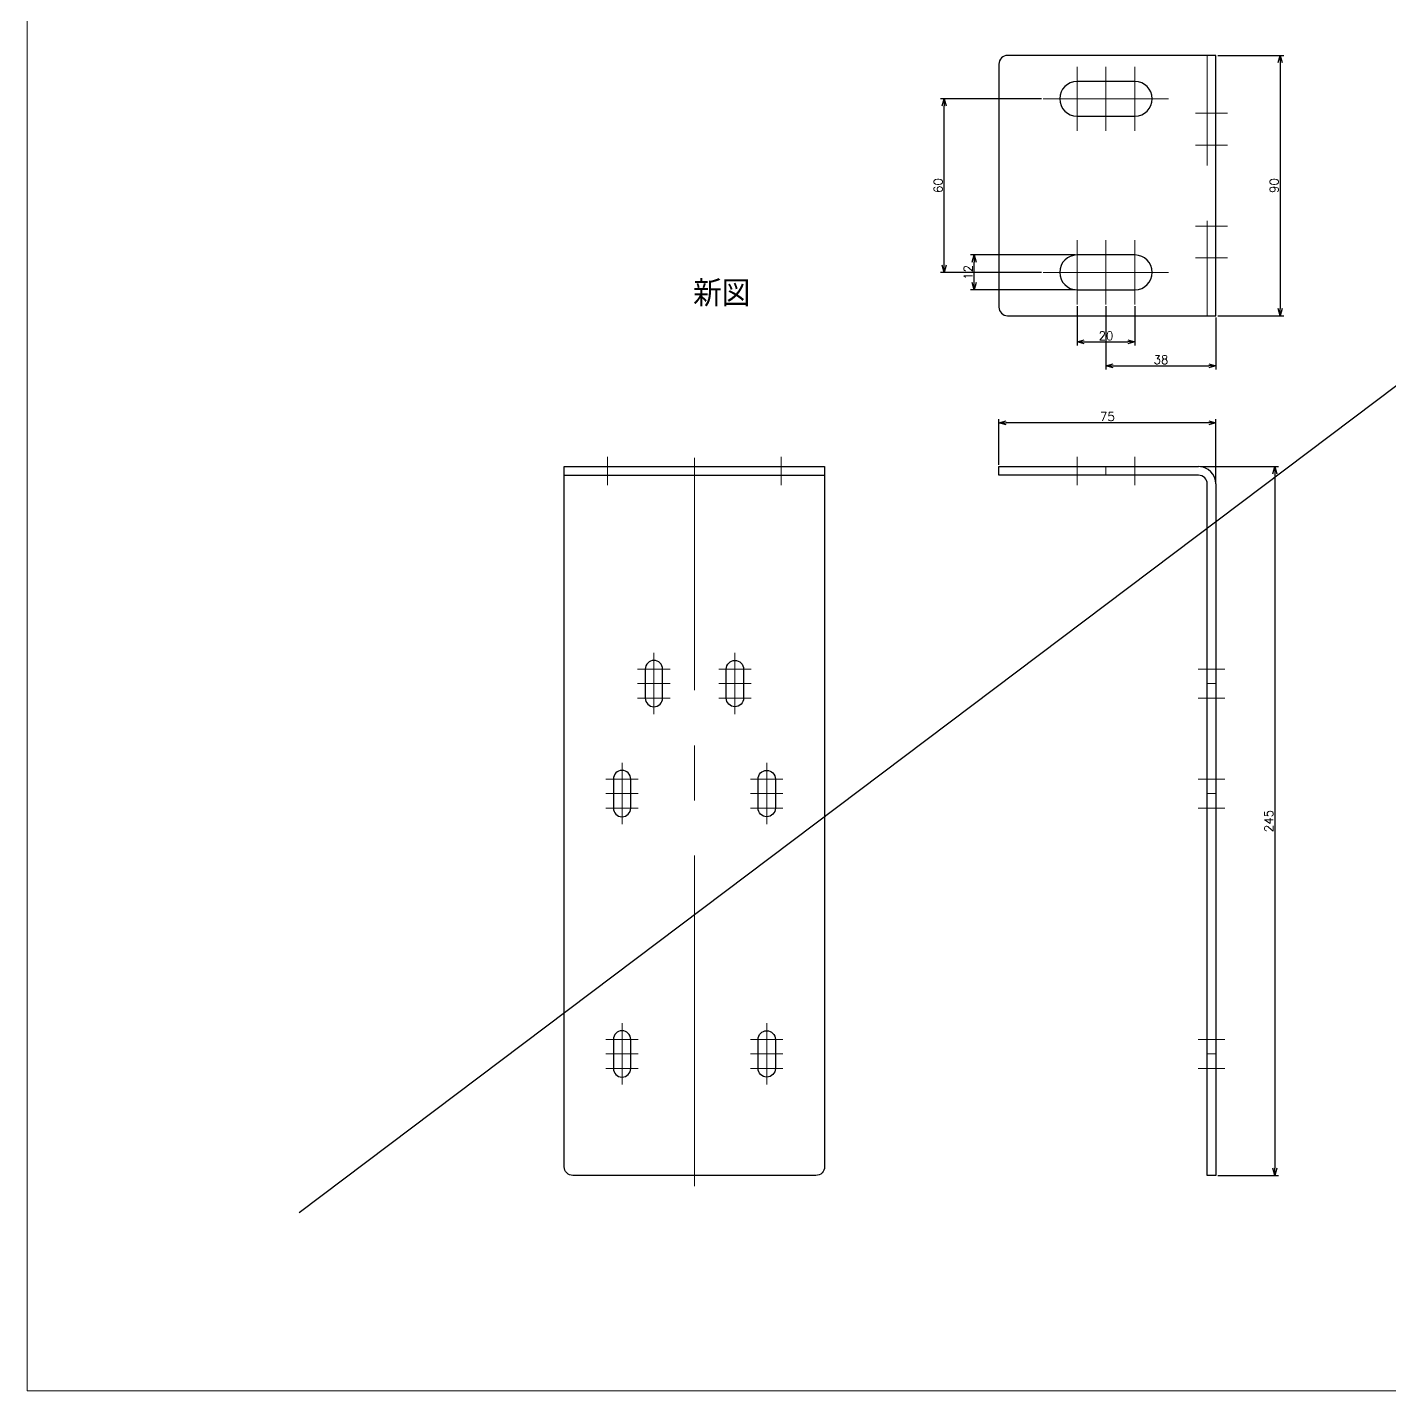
# Model space of a CAD drawing. Header units: millimetres. Extents: x -16130 to 36813, y -8099 to 27484.
# Drawn here: x 29908.2 to 30379.1, y 17386.2 to 17857.4 of the extents above; entities that cross this region are included whole.
import ezdxf

# ---------------------------------------------------------------- set-up
doc = ezdxf.new("R2010")
doc.units = ezdxf.units.MM
doc.header["$LTSCALE"] = 6
doc.header["$PDMODE"] = 99
doc.header["$PDSIZE"] = 1
doc.linetypes.add('CENTER2', pattern=[28.575, 19.05, -3.175, 3.175, -3.175])
doc.linetypes.add('HIDDEN', pattern=[9.525, 6.35, -3.175])
for name, color, linetype, lineweight in [('04_HIDDEN', 2, 'HIDDEN', 13), ('05_CENTER', 4, 'CENTER2', 13), ('07_TEXT', 3, 'Continuous', 13), ('08_DIM', 3, 'Continuous', 13)]:
    doc.layers.add(name, color=color, linetype=linetype, lineweight=lineweight)
doc.layers.add('10_DRAFT', color=8, linetype='Continuous', lineweight=0, plot=False)
doc.styles.add('KSS_TXT', font='txt.shx', dxfattribs={"bigfont": 'extfont2.shx'})
doc.dimstyles.new('KSS_DIM', dxfattribs={"dimtxt": 3, "dimasz": 2.5, "dimexe": 1.25, "dimexo": 0.625, "dimtad": 1, "dimdsep": 46, "dimtxsty": 'KSS_TXT', "dimblk": 'OPEN30', "dimcen": 0, "dimazin": 2, "dimtfac": 0.75, "dimtmove": 0, "dimatfit": 3, "dimldrblk": 'OPEN30', "dimfxl": 1, "dimtolj": 1, "dimarcsym": 0})

# ---------------------------------------------------------------- blocks, each defined once
blk = doc.blocks.new('A$C684907E2')
at = {"color": 0}
for p, q in [((-37, -3), (-37, 0)), ((-37, 0), (32, 0)), ((32, -3), (-37, -3)), ((35, -245), (35, -6)), ((38, -6), (38, -245)), ((38, -245), (35, -245))]:
    blk.add_line(p, q, dxfattribs=at)
for radius in [6, 3]:
    blk.add_arc((32, -6), radius, 0, 90, dxfattribs=at)
at = {"layer": '05_CENTER'}
for p, q in [((-10, 3.42), (-10, -6.43)), ((10, 3.42), (10, -6.43)), ((41.12, -70), (31.87, -70)), ((41.12, -80), (31.87, -80)), ((41.12, -108), (31.87, -108)), ((41.12, -118), (31.87, -118)), ((41.12, -198), (31.87, -198)), ((41.12, -208), (31.87, -208))]:
    blk.add_line(p, q, dxfattribs=at)
at = {"layer": '10_DRAFT'}
for p, q in [((0, 0), (0, -3)), ((38, -75), (35, -75)), ((38, -113), (35, -113)), ((38, -203), (35, -203))]:
    blk.add_line(p, q, dxfattribs=at)
blk = doc.blocks.new('_Open30')
at = {"color": 0, "linetype": 'ByBlock', "lineweight": -2}
for p, q in [((-1, 0.27), (0, 0)), ((0, 0), (-1, -0.27)), ((0, 0), (-1, 0))]:
    blk.add_line(p, q, dxfattribs=at)
blk = doc.blocks.new('*D3367')
at = {"layer": '08_DIM', "color": 0, "lineweight": -2, "transparency": 16777216}
for p, q in [((30244.03, 17706.19), (30244.03, 17721.96)), ((30316.53, 17720.71), (30246.53, 17720.71)), ((30319.03, 17700.19), (30319.03, 17721.96))]:
    blk.add_line(p, q, dxfattribs=at)
at = {"layer": 'Defpoints', "color": 0, "transparency": 16777216}
for p in [(30244.03, 17720.71), (30244.03, 17705.56), (30319.03, 17699.56)]:
    blk.add_point(p, dxfattribs=at)
at = {"layer": '08_DIM', "color": 0, "lineweight": -2, "transparency": 16777216, "xscale": 2.5, "yscale": 2.5, "zscale": 2.5, "rotation": 180}
blk.add_blockref('_Open30', (30244.03, 17720.71), dxfattribs=at)
at = {"layer": '08_DIM', "color": 0, "lineweight": -2, "transparency": 16777216, "xscale": 2.5, "yscale": 2.5, "zscale": 2.5}
blk.add_blockref('_Open30', (30319.03, 17720.71), dxfattribs=at)
at = {"layer": '08_DIM', "color": 0, "transparency": 16777216, "insert": (30281.53, 17722.84), "char_height": 3, "attachment_point": 5, "style": 'KSS_TXT'}
blk.add_mtext('\\A1;75', dxfattribs=at)
blk = doc.blocks.new('A$C68490E7F')
at = {"color": 0}
for points in [[(38, 75), (-34, 75, 0.414214), (-37, 72), (-37, -12, 0.414214), (-34, -15), (38, -15)], [(-10, 54), (10, 54, 1), (10, 66), (-10, 66, 1)], [(-10, -6), (10, -6, 1), (10, 6), (-10, 6, 1)]]:
    blk.add_lwpolyline(points, format="xyb", close=True, dxfattribs=at)
at = {"layer": '04_HIDDEN'}
blk.add_line((35, 75), (35, -15), dxfattribs=at)
at = {"layer": '05_CENTER'}
for p, q in [((-10, 48.91), (-10, 71.09)), ((0, 48.91), (0, 71.09)), ((10, 48.91), (10, 71.09)), ((21.66, 60), (-21.66, 60)), ((42.01, 55), (30.97, 55)), ((42.01, 44), (30.97, 44)), ((42.01, 16), (30.97, 16)), ((-10, -11.09), (-10, 11.09)), ((0, -11.09), (0, 11.09)), ((10, -11.09), (10, 11.09)), ((42.01, 5), (30.97, 5)), ((21.66, 0), (-21.66, 0))]:
    blk.add_line(p, q, dxfattribs=at)
blk = doc.blocks.new('*D3369')
at = {"layer": '08_DIM', "color": 0, "lineweight": -2, "transparency": 16777216}
for p, q in [((30270.4, 17778.72), (30234.26, 17778.72)), ((30235.51, 17769.22), (30235.51, 17776.22)), ((30270.4, 17766.72), (30234.26, 17766.72))]:
    blk.add_line(p, q, dxfattribs=at)
at = {"layer": 'Defpoints', "color": 0, "transparency": 16777216}
for p in [(30235.51, 17778.72), (30271.03, 17778.72), (30271.03, 17766.72)]:
    blk.add_point(p, dxfattribs=at)
at = {"layer": '08_DIM', "color": 0, "lineweight": -2, "transparency": 16777216, "xscale": 2.5, "yscale": 2.5, "zscale": 2.5}
for p, rotation in [((30235.51, 17778.72), 90), ((30235.51, 17766.72), 270)]:
    blk.add_blockref('_Open30', p, dxfattribs=dict(at, rotation=rotation))
at = {"layer": '08_DIM', "color": 0, "transparency": 16777216, "insert": (30233.39, 17772.72), "char_height": 3, "attachment_point": 5, "rotation": 90, "style": 'KSS_TXT'}
blk.add_mtext('\\A1;12', dxfattribs=at)
blk = doc.blocks.new('*D3370')
at = {"layer": '08_DIM', "color": 0, "lineweight": -2, "transparency": 16777216}
for p, q in [((30258.74, 17832.72), (30223.89, 17832.72)), ((30225.14, 17775.22), (30225.14, 17830.22)), ((30258.74, 17772.72), (30223.89, 17772.72))]:
    blk.add_line(p, q, dxfattribs=at)
at = {"layer": 'Defpoints', "color": 0, "transparency": 16777216}
for p in [(30225.14, 17832.72), (30259.37, 17832.72), (30259.37, 17772.72)]:
    blk.add_point(p, dxfattribs=at)
at = {"layer": '08_DIM', "color": 0, "lineweight": -2, "transparency": 16777216, "xscale": 2.5, "yscale": 2.5, "zscale": 2.5}
for p, rotation in [((30225.14, 17832.72), 90), ((30225.14, 17772.72), 270)]:
    blk.add_blockref('_Open30', p, dxfattribs=dict(at, rotation=rotation))
at = {"layer": '08_DIM', "color": 0, "transparency": 16777216, "insert": (30223.01, 17802.72), "char_height": 3, "attachment_point": 5, "rotation": 90, "style": 'KSS_TXT'}
blk.add_mtext('\\A1;60', dxfattribs=at)
blk = doc.blocks.new('*D3371')
at = {"layer": '08_DIM', "color": 0, "lineweight": -2, "transparency": 16777216}
for p, q in [((30271.03, 17761), (30271.03, 17747.41)), ((30291.03, 17761), (30291.03, 17747.41)), ((30273.53, 17748.66), (30288.53, 17748.66))]:
    blk.add_line(p, q, dxfattribs=at)
at = {"layer": 'Defpoints', "color": 0, "transparency": 16777216}
for p in [(30271.03, 17761.63), (30291.03, 17761.63), (30291.03, 17748.66)]:
    blk.add_point(p, dxfattribs=at)
at = {"layer": '08_DIM', "color": 0, "lineweight": -2, "transparency": 16777216, "xscale": 2.5, "yscale": 2.5, "zscale": 2.5, "rotation": 180}
blk.add_blockref('_Open30', (30271.03, 17748.66), dxfattribs=at)
at = {"layer": '08_DIM', "color": 0, "lineweight": -2, "transparency": 16777216, "xscale": 2.5, "yscale": 2.5, "zscale": 2.5}
blk.add_blockref('_Open30', (30291.03, 17748.66), dxfattribs=at)
at = {"layer": '08_DIM', "color": 0, "transparency": 16777216, "insert": (30281.03, 17750.79), "char_height": 3, "attachment_point": 5, "style": 'KSS_TXT'}
blk.add_mtext('\\A1;20', dxfattribs=at)
blk = doc.blocks.new('*D3372')
at = {"layer": '08_DIM', "color": 0, "lineweight": -2, "transparency": 16777216}
for p, q in [((30281.03, 17761), (30281.03, 17739.15)), ((30319.03, 17757.09), (30319.03, 17739.15)), ((30283.53, 17740.4), (30316.53, 17740.4))]:
    blk.add_line(p, q, dxfattribs=at)
at = {"layer": 'Defpoints', "color": 0, "transparency": 16777216}
for p in [(30281.03, 17761.63), (30319.03, 17757.72), (30319.03, 17740.4)]:
    blk.add_point(p, dxfattribs=at)
at = {"layer": '08_DIM', "color": 0, "lineweight": -2, "transparency": 16777216, "xscale": 2.5, "yscale": 2.5, "zscale": 2.5, "rotation": 180}
blk.add_blockref('_Open30', (30281.03, 17740.4), dxfattribs=at)
at = {"layer": '08_DIM', "color": 0, "lineweight": -2, "transparency": 16777216, "xscale": 2.5, "yscale": 2.5, "zscale": 2.5}
blk.add_blockref('_Open30', (30319.03, 17740.4), dxfattribs=at)
at = {"layer": '08_DIM', "color": 0, "transparency": 16777216, "insert": (30300.03, 17742.52), "char_height": 3, "attachment_point": 5, "style": 'KSS_TXT'}
blk.add_mtext('\\A1;38', dxfattribs=at)
blk = doc.blocks.new('*D3373')
at = {"layer": '08_DIM', "color": 0, "lineweight": -2, "transparency": 16777216}
for p, q in [((30319.65, 17847.72), (30342.51, 17847.72)), ((30341.26, 17845.22), (30341.26, 17760.22)), ((30319.65, 17757.72), (30342.51, 17757.72))]:
    blk.add_line(p, q, dxfattribs=at)
at = {"layer": 'Defpoints', "color": 0, "transparency": 16777216}
for p in [(30319.03, 17847.72), (30319.03, 17757.72), (30341.26, 17757.72)]:
    blk.add_point(p, dxfattribs=at)
at = {"layer": '08_DIM', "color": 0, "lineweight": -2, "transparency": 16777216, "xscale": 2.5, "yscale": 2.5, "zscale": 2.5}
for p, rotation in [((30341.26, 17847.72), 90), ((30341.26, 17757.72), 270)]:
    blk.add_blockref('_Open30', p, dxfattribs=dict(at, rotation=rotation))
at = {"layer": '08_DIM', "color": 0, "transparency": 16777216, "insert": (30339.13, 17802.72), "char_height": 3, "attachment_point": 5, "rotation": 90, "style": 'KSS_TXT'}
blk.add_mtext('\\A1;90', dxfattribs=at)
blk = doc.blocks.new('*D3374')
at = {"layer": '08_DIM', "color": 0, "lineweight": -2, "transparency": 16777216}
for p, q in [((30313.65, 17705.56), (30340.65, 17705.56)), ((30339.4, 17703.06), (30339.4, 17463.06)), ((30319.65, 17460.56), (30340.65, 17460.56))]:
    blk.add_line(p, q, dxfattribs=at)
at = {"layer": 'Defpoints', "color": 0, "transparency": 16777216}
for p in [(30313.03, 17705.56), (30319.03, 17460.56), (30339.4, 17460.56)]:
    blk.add_point(p, dxfattribs=at)
at = {"layer": '08_DIM', "color": 0, "lineweight": -2, "transparency": 16777216, "xscale": 2.5, "yscale": 2.5, "zscale": 2.5}
for p, rotation in [((30339.4, 17705.56), 90), ((30339.4, 17460.56), 270)]:
    blk.add_blockref('_Open30', p, dxfattribs=dict(at, rotation=rotation))
at = {"layer": '08_DIM', "color": 0, "transparency": 16777216, "insert": (30337.28, 17583.06), "char_height": 3, "attachment_point": 5, "rotation": 90, "style": 'KSS_TXT'}
blk.add_mtext('\\A1;245', dxfattribs=at)
blk = doc.blocks.new('A$C6849161B')
at = {"color": 0}
blk.add_line((-45, -3), (45, -3), dxfattribs=at)
for points in [[(-45, 0), (45, 0), (45, -242, -0.414214), (42, -245), (-42, -245, -0.414214), (-45, -242)], [(-17, -70), (-17, -80, 1), (-11, -80), (-11, -70, 1)], [(17, -70), (17, -80, -1), (11, -80), (11, -70, -1)], [(-28, -108), (-28, -118, 1), (-22, -118), (-22, -108, 1)], [(28, -108), (28, -118, -1), (22, -118), (22, -108, -1)], [(-28, -198), (-28, -208, 1), (-22, -208), (-22, -198, 1)], [(28, -198), (28, -208, -1), (22, -208), (22, -198, -1)]]:
    blk.add_lwpolyline(points, format="xyb", close=True, dxfattribs=at)
at = {"layer": '05_CENTER'}
for p, q in [((-30, 3.42), (-30, -6.43)), ((0, -248.75), (0, 3.07)), ((30, 3.42), (30, -6.43)), ((-14, -85.6), (-14, -64.4)), ((14, -85.6), (14, -64.4)), ((-19.6, -70), (-8.4, -70)), ((19.6, -70), (8.4, -70)), ((-19.6, -75), (-8.4, -75)), ((19.6, -75), (8.4, -75)), ((-19.6, -80), (-8.4, -80)), ((19.6, -80), (8.4, -80)), ((-25, -123.6), (-25, -102.4)), ((25, -123.6), (25, -102.4)), ((-30.6, -108), (-19.4, -108)), ((30.6, -108), (19.4, -108)), ((-30.6, -113), (-19.4, -113)), ((30.6, -113), (19.4, -113)), ((-30.6, -118), (-19.4, -118)), ((30.6, -118), (19.4, -118)), ((-25, -213.6), (-25, -192.4)), ((25, -213.6), (25, -192.4)), ((-30.6, -198), (-19.4, -198)), ((30.6, -198), (19.4, -198)), ((-30.6, -203), (-19.4, -203)), ((30.6, -203), (19.4, -203)), ((-30.6, -208), (-19.4, -208)), ((30.6, -208), (19.4, -208))]:
    blk.add_line(p, q, dxfattribs=at)

msp = doc.modelspace()

# ---------------------------------------------------------------- linework, layer by layer
at = {"color": 2}
msp.add_line((30540.22454, 17853.33478), (30002.14773, 17447.60809), dxfattribs=at)
at = {"layer": '08_DIM', "color": 2}
msp.add_lwpolyline([(29908.23454, 18913.06813), (31583.1123, 18913.06813), (31583.1123, 17386.1564), (29908.23454, 17386.1564)], close=True, dxfattribs=at)

# ---------------------------------------------------------------- block references
for name, p in [('A$C68490E7F', (30281.02727, 17772.71925)), ('A$C6849161B', (30138.77931, 17705.56396)), ('A$C684907E2', (30281.02727, 17705.56396))]:
    msp.add_blockref(name, p)

# ---------------------------------------------------------------- texts
at = {"layer": '07_TEXT', "color": 1, "style": 'KSS_TXT'}
msp.add_text('新図', height=9, dxfattribs=at).set_placement((30138.3388, 17760.91556))

# ---------------------------------------------------------------- dimensions: what is measured, and where the dimension line sits
at = {"layer": '08_DIM'}
for base, p1, p2, picture, middle in [((30341.25602, 17757.71925), (30319.02727, 17847.71925), (30319.02727, 17757.71925), '*D3373', (30339.13102, 17802.71925)), ((30225.13765, 17832.71925), (30259.36757, 17772.71925), (30259.36757, 17832.71925), '*D3370', (30223.01265, 17802.71925)), ((30235.51164, 17778.71925), (30271.02727, 17766.71925), (30271.02727, 17778.71925), '*D3369', (30233.38664, 17772.71925)), ((30339.40342, 17460.56396), (30313.02727, 17705.56396), (30319.02727, 17460.56396), '*D3374', (30337.27633, 17583.06396))]:
    dim = msp.add_linear_dim(base=base, p1=p1, p2=p2, angle=90, dimstyle='KSS_DIM', dxfattribs=at)
    dim.commit()
    dim.dimension.update_dxf_attribs({"geometry": picture, "text_midpoint": middle})
for base, p1, p2, picture, middle in [((30291.02727, 17748.66065), (30271.02727, 17761.62987), (30291.02727, 17761.62987), '*D3371', (30281.02727, 17750.78565)), ((30319.02727, 17740.39662), (30281.02727, 17761.62987), (30319.02727, 17757.71925), '*D3372', (30300.02727, 17742.52162)), ((30244.02727, 17720.7137), (30319.02727, 17699.56396), (30244.02727, 17705.56396), '*D3367', (30281.52727, 17722.84078))]:
    dim = msp.add_linear_dim(base=base, p1=p1, p2=p2, dimstyle='KSS_DIM', dxfattribs=at)
    dim.commit()
    dim.dimension.update_dxf_attribs({"geometry": picture, "text_midpoint": middle})

doc.saveas('drawing.dxf')
